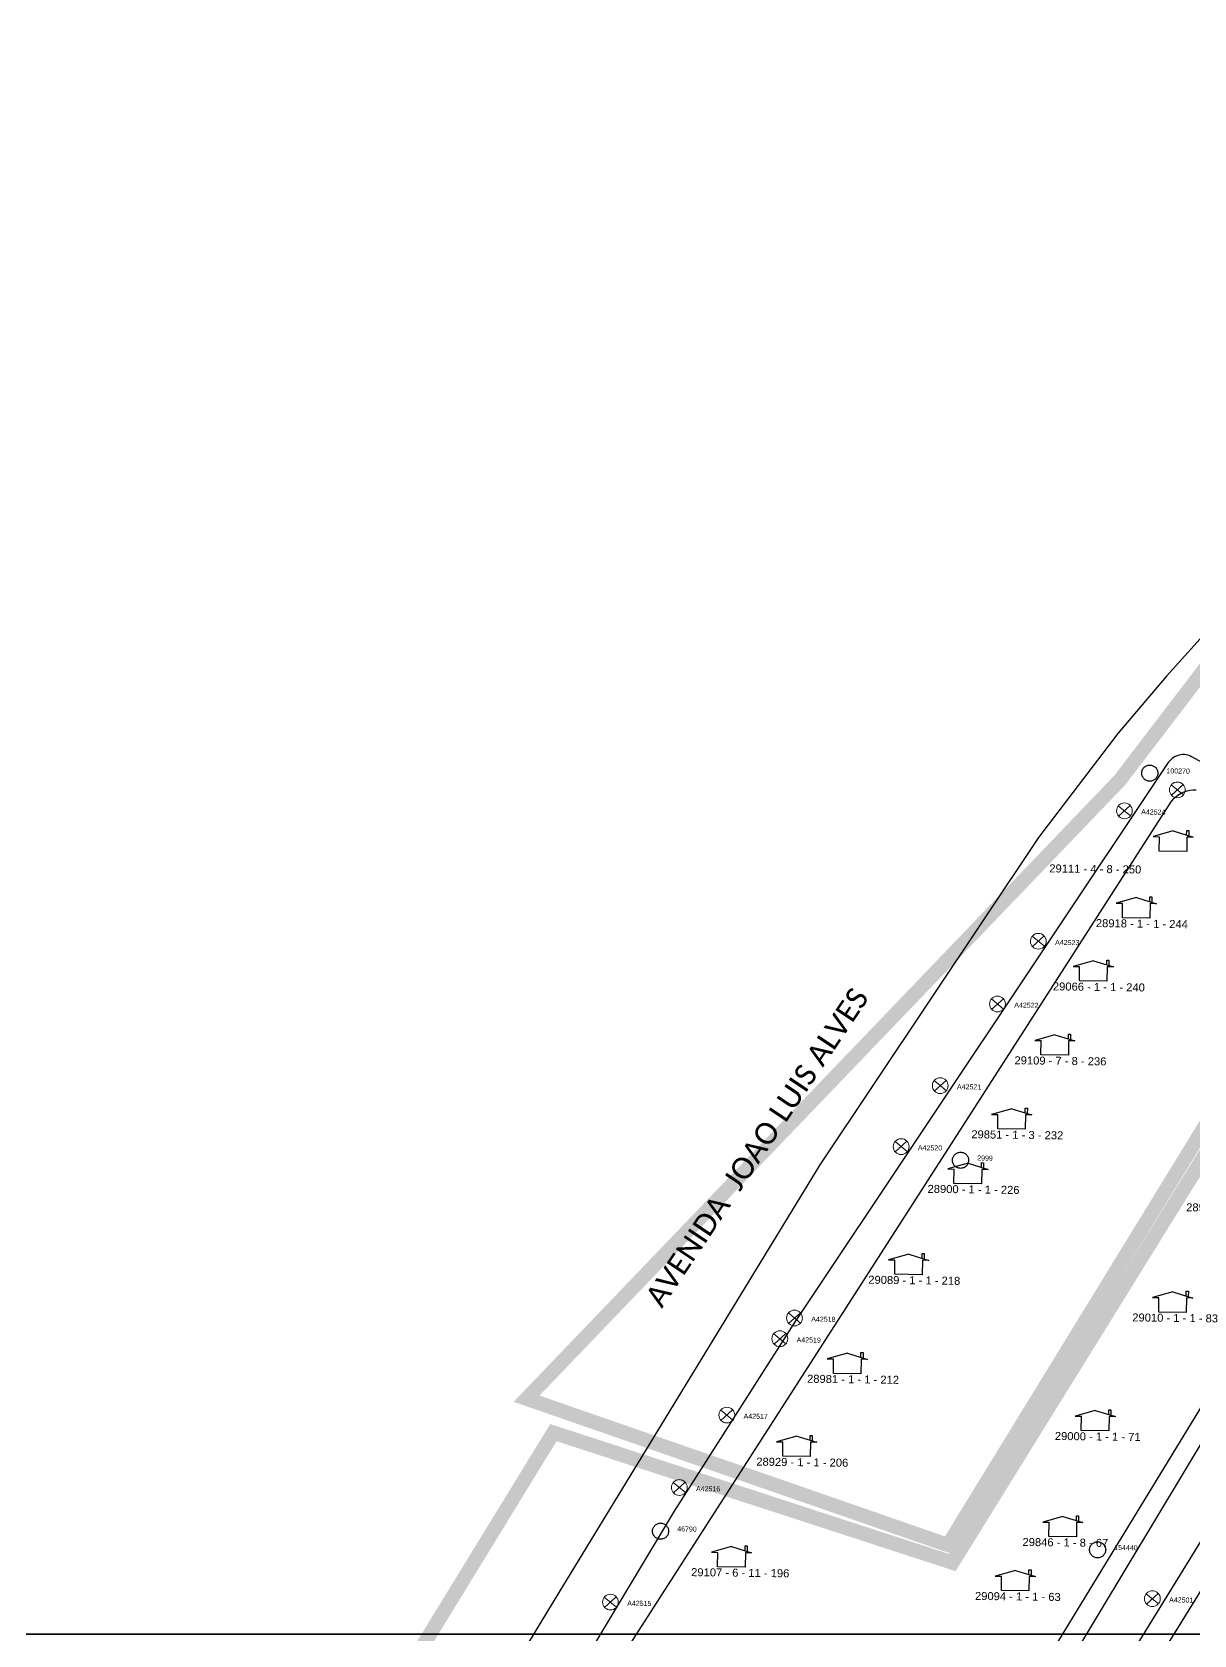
# Model space of a CAD drawing. Header units: millimetres. Extents: x 676447 to 689606, y 7455628 to 7463967.
# Drawn here: x 688297.1 to 688458.8, y 7461413.2 to 7461636.1 of the extents above; entities that cross this region are included whole.
import ezdxf

# ---------------------------------------------------------------- set-up
doc = ezdxf.new("R2010")
doc.units = ezdxf.units.MM
doc.header["$LTSCALE"] = 0.1
doc.header["$MEASUREMENT"] = 0
doc.linetypes.add('PHANTOM2', pattern=[1.25, 0.625, -0.125, 0.125, -0.125, 0.125, -0.125])
doc.layers.add('10.4-Postes', color=1, linetype='Continuous', lineweight=0)
for name, color, linetype in [('Caixas Subterrâneas', 5, 'Continuous'), ('CELULARIZAÇÃO CABO 5', 7, 'Continuous'), ('LEGENDAS_INFRAESTRUTURAS', 7, 'Continuous'), ('MUB_MEIOFIO', 7, 'Continuous'), ('MUB_QUADRAS', 7, 'Continuous'), ('MUB_SEGMENTO', 7, 'Continuous'), ('NOS_DE_INFRAESTRUTURA', 7, 'Continuous'), ('surveys', 7, 'Continuous'), ('SURVEYS_LEGENDAS', 7, 'Continuous')]:
    doc.layers.add(name, color=color, linetype=linetype)
doc.styles.add('Legend', font='calibri.ttf')
doc.styles.get("Standard").update_dxf_attribs({"font": 'arial.ttf'})

# ---------------------------------------------------------------- blocks, each defined once
blk = doc.blocks.new('PTPT')
at = {"layer": '10.4-Postes', "color": 1, "linetype": 'PHANTOM2'}
for points in [[(-0.0000079, 0.0000104), (0.0000075, -0.000002)], [(0.000007, 0.0000109), (-0.0000074, -0.0000025)]]:
    blk.add_lwpolyline(points, dxfattribs=at)
at = {"layer": '10.4-Postes', "color": 1}
blk.add_circle((-0.0000002, 0.0000042), 0.00000987, dxfattribs=at)
blk = doc.blocks.new('MHMZ')
at = {"linetype": 'PHANTOM2'}
blk.add_circle((0, 0), 0.0000101, dxfattribs=at)
blk = doc.blocks.new('LVLV')
for p, q in [((0, 0.0000254), (-0.0000251, 0.000018)), ((0, 0.0000254), (0.0000251, 0.000018)), ((0.0000169, 0.0000264), (0.0000195, 0.0000264)), ((0.0000169, 0.0000205), (0.0000169, 0.0000264)), ((0.0000195, 0.0000264), (0.0000195, 0.0000198)), ((-0.0000251, 0.000018), (-0.0000173, 0.000018)), ((-0.0000172, 0), (-0.0000172, 0.0000179)), ((0.0000172, 0), (-0.0000172, 0)), ((0.0000251, 0.000018), (0.0000172, 0.000018)), ((0.0000172, 0.000018), (0.0000172, 0))]:
    blk.add_line(p, q)

msp = doc.modelspace()

# ---------------------------------------------------------------- linework, layer by layer
at = {"linetype": 'Continuous'}
for points in [[(688948.2, 7461413.29), (688274.34, 7461413.29), (688274.34, 7461940.23), (688948.2, 7461940.23)], [(688611.27, 7460886.36), (687937.42, 7460886.36), (687937.42, 7461413.29), (688611.27, 7461413.29)]]:
    msp.add_lwpolyline(points, close=True, dxfattribs=at)
at = {"layer": 'CELULARIZAÇÃO CABO 5', "color": 2, "const_width": 2}
msp.add_lwpolyline([(688476.37, 7461510.21), (688424.55, 7461425.7), (688365.92, 7461446.06), (688448.44, 7461532.08), (688467.03, 7461556.4)], dxfattribs=at)
at = {"layer": 'CELULARIZAÇÃO CABO 5', "color": 6, "const_width": 2}
msp.add_lwpolyline([(688477.32, 7461507.36), (688502.58, 7461501.52), (688499.77, 7461485.9), (688527.12, 7461474.93), (688527.12, 7461474.93), (688527.12, 7461474.93), (688464.89, 7461368.14), (688464.89, 7461368.14), (688497.02, 7461305.39), (688497.02, 7461305.39), (688455.39, 7461233.01), (688455.39, 7461233.01), (688401.46, 7461242.53), (688401.46, 7461242.53), (688366.14, 7461237.49), (688308.71, 7461341.9), (688369.65, 7461441.34), (688425.16, 7461423.26), (688477.32, 7461507.45)], dxfattribs=at)
at = {"layer": 'MUB_MEIOFIO', "linetype": 'Continuous'}
for points in [[(688462.17, 7461554.58), (688454.92, 7461546.56), (688448.17, 7461538.59), (688437.11, 7461524.1), (688406.73, 7461478.59), (688370.41, 7461419.12), (688342.15, 7461372.55)], [(688468.01, 7461530.07), (688458.47, 7461535.32), (688458.43, 7461535.35), (688458.19, 7461535.46), (688457.94, 7461535.54), (688457.69, 7461535.6), (688457.43, 7461535.63), (688457.17, 7461535.63), (688456.91, 7461535.61), (688456.65, 7461535.56), (688456.4, 7461535.48), (688456.16, 7461535.38), (688455.93, 7461535.25), (688455.72, 7461535.1), (688455.52, 7461534.92), (688455.34, 7461534.73), (688455.19, 7461534.52), (688403.46, 7461457.08), (688403.44, 7461457.04), (688386.76, 7461430.94), (688386.72, 7461430.88), (688364.11, 7461393.18)], [(688414.83, 7461365.11), (688499.5, 7461505.86)], [(688506.25, 7461501.8), (688420.06, 7461361.93)]]:
    msp.add_lwpolyline(points, dxfattribs=at)
at = {"layer": 'MUB_QUADRAS', "linetype": 'Continuous'}
for points in [[(688369.15, 7461394.45), (688381.16, 7461413.23), (688445.66, 7461513.63), (688455.48, 7461528.91), (688455.73, 7461529.25), (688456.01, 7461529.57), (688456.32, 7461529.85), (688456.65, 7461530.1), (688457.01, 7461530.31), (688457.4, 7461530.48), (688457.79, 7461530.61), (688458.2, 7461530.7), (688458.62, 7461530.75), (688459.04, 7461530.75)], [(688487.51, 7461490.36), (688423.87, 7461386.13)], [(688435.88, 7461380.84), (688502.14, 7461487.78)]]:
    msp.add_lwpolyline(points, dxfattribs=at)

# ---------------------------------------------------------------- block references
at = {"layer": 'Caixas Subterrâneas', "color": 5, "xscale": 111319.4907932736, "yscale": 111319.4907932736, "zscale": 111319.4907932736}
for p, rotation in [((688452.61, 7461533.06), 359.28332667392), ((688426.29, 7461479.22), 359.2834097672239), ((688384.56, 7461427.63), 359.2835521522245), ((688445.35, 7461425.04), 359.2833203151822)]:
    msp.add_blockref('MHMZ', p, dxfattribs=dict(at, rotation=rotation))
at = {"layer": 'NOS_DE_INFRAESTRUTURA', "color": 1}
for p, xscale, yscale, zscale, rotation in [((688456.46, 7461530.26), 111319.4907932736, 111319.4907932736, 111319.4907932736, 359.2833111653451), ((688449.1, 7461527.35), 111319.4907932736, 111319.4907932736, 111319.4907932736, 359.2833382145422), ((688437.13, 7461509.21), 111319.4907932736, 111319.4907932736, 111319.4907932736, 359.2833780107533), ((688431.45, 7461500.48), 111319.4907932736, 111319.4907932736, 111319.4907932736, 359.2833968460272), ((688423.48, 7461489.13), 111319.4907932735, 111319.4907932735, 111319.4907932735, 359.2834235515811), ((688418.04, 7461480.65), 111319.4907932736, 111319.4907932736, 111319.4907932736, 359.2834415689097), ((688403.21, 7461456.81), 111319.4907932736, 111319.4907932736, 111319.4907932736, 359.2834904494989), ((688401.17, 7461453.93), 111319.4907932735, 111319.4907932735, 111319.4907932735, 359.2834972736137), ((688393.79, 7461443.31), 111319.4907932736, 111319.4907932736, 111319.4907932736, 359.2835220079311), ((688387.18, 7461433.23), 111319.4907932736, 111319.4907932736, 111319.4907932736, 359.2835439609593), ((688377.6, 7461417.3), 111319.4907932736, 111319.4907932736, 111319.4907932736, 359.2835753507556), ((688452.99, 7461417.77), 111319.4907932736, 111319.4907932736, 111319.4907932736, 359.2832889868137)]:
    msp.add_blockref('PTPT', p, dxfattribs=dict(at, xscale=xscale, yscale=yscale, zscale=zscale, rotation=rotation))
at = {"layer": 'surveys', "color": 0, "xscale": 111319.4907932736, "yscale": 111319.4907932736, "zscale": 111319.4907932736}
for p, rotation in [((688455.83, 7461522.19), 359.2833023975946), ((688450.71, 7461512.93), 359.2833275734417), ((688444.73, 7461504.13), 359.2833475322736), ((688439.38, 7461493.85), 359.2833646199477), ((688433.37, 7461483.56), 359.2833842096827), ((688427.29, 7461475.97), 359.2834049606055), ((688419.04, 7461463.33), 359.2834323183929), ((688455.77, 7461458.09), 359.2832910921531), ((688410.52, 7461449.56), 359.2834603742239), ((688445, 7461441.6), 359.2833268429294), ((688403.46, 7461438.03), 359.2834835699427), ((688440.49, 7461426.86), 359.283339339408), ((688394.41, 7461422.66), 359.2835131654729), ((688433.89, 7461419.34), 359.2833620625333)]:
    msp.add_blockref('LVLV', p, dxfattribs=dict(at, rotation=rotation))

# ---------------------------------------------------------------- texts
at = {"layer": 'LEGENDAS_INFRAESTRUTURAS', "color": 5}
for s, rotation, p in [('100270', 359.2833, (688454.92, 7461533.03)), ('2999', 359.2834, (688428.6, 7461479.19)), ('46790', 359.2835, (688386.87, 7461427.6)), ('154440', 359.2833, (688447.66, 7461425.01))]:
    msp.add_text(s, height=0.7, rotation=rotation, dxfattribs=at).set_placement(p)
at = {"layer": 'LEGENDAS_INFRAESTRUTURAS', "color": 1}
for s, rotation, p in [('A42524', 359.2833, (688451.41, 7461527.32)), ('A42523', 359.2834, (688439.44, 7461509.18)), ('A42522', 359.2834, (688433.76, 7461500.46)), ('A42521', 359.2834, (688425.79, 7461489.1)), ('A42520', 359.2834, (688420.35, 7461480.62)), ('A42518', 359.2835, (688405.52, 7461456.78)), ('A42519', 359.2835, (688403.48, 7461453.9)), ('A42517', 359.2835, (688396.1, 7461443.28)), ('A42516', 359.2835, (688389.49, 7461433.2)), ('A42501', 359.2833, (688455.3, 7461417.74)), ('A42515', 359.2836, (688379.91, 7461417.27))]:
    msp.add_text(s, height=0.7, rotation=rotation, dxfattribs=at).set_placement(p)
at = {"layer": 'MUB_SEGMENTO', "color": 253, "style": 'Legend'}
msp.add_text('AVENIDA  JOAO LUIS ALVES', height=3, rotation=56.2823, dxfattribs=at).set_placement((688384.74, 7461458.53))
at = {"layer": 'SURVEYS_LEGENDAS', "color": 0}
for s, rotation, p in [('29111 - 4 - 8 - 250', 359.2833, (688438.63, 7461519.26)), ('28918 - 1 - 1 - 244', 359.2833, (688445.11, 7461511.65)), ('29066 - 1 - 1 - 240', 359.2833, (688439.13, 7461502.85)), ('29109 - 7 - 8 - 236', 359.2834, (688433.78, 7461492.57)), ('29851 - 1 - 3 - 232', 359.2834, (688427.78, 7461482.28)), ('28900 - 1 - 1 - 226', 359.2834, (688421.69, 7461474.69)), ('28915 - 1 - 1 - 85', 359.2833, (688457.67, 7461472.13)), ('29089 - 1 - 1 - 218', 359.2834, (688413.45, 7461462.05)), ('29010 - 1 - 1 - 83', 359.2833, (688450.17, 7461456.81)), ('28981 - 1 - 1 - 212', 359.2835, (688404.93, 7461448.28)), ('29000 - 1 - 1 - 71', 359.2833, (688439.4, 7461440.32)), ('28929 - 1 - 1 - 206', 359.2835, (688397.87, 7461436.75)), ('29846 - 1 - 8 - 67', 359.2833, (688434.9, 7461425.58)), ('29107 - 6 - 11 - 196', 359.2835, (688388.81, 7461421.38)), ('29094 - 1 - 1 - 63', 359.2834, (688428.29, 7461418.07))]:
    msp.add_text(s, height=1.1132, rotation=rotation, dxfattribs=at).set_placement(p)

doc.saveas('drawing.dxf')
